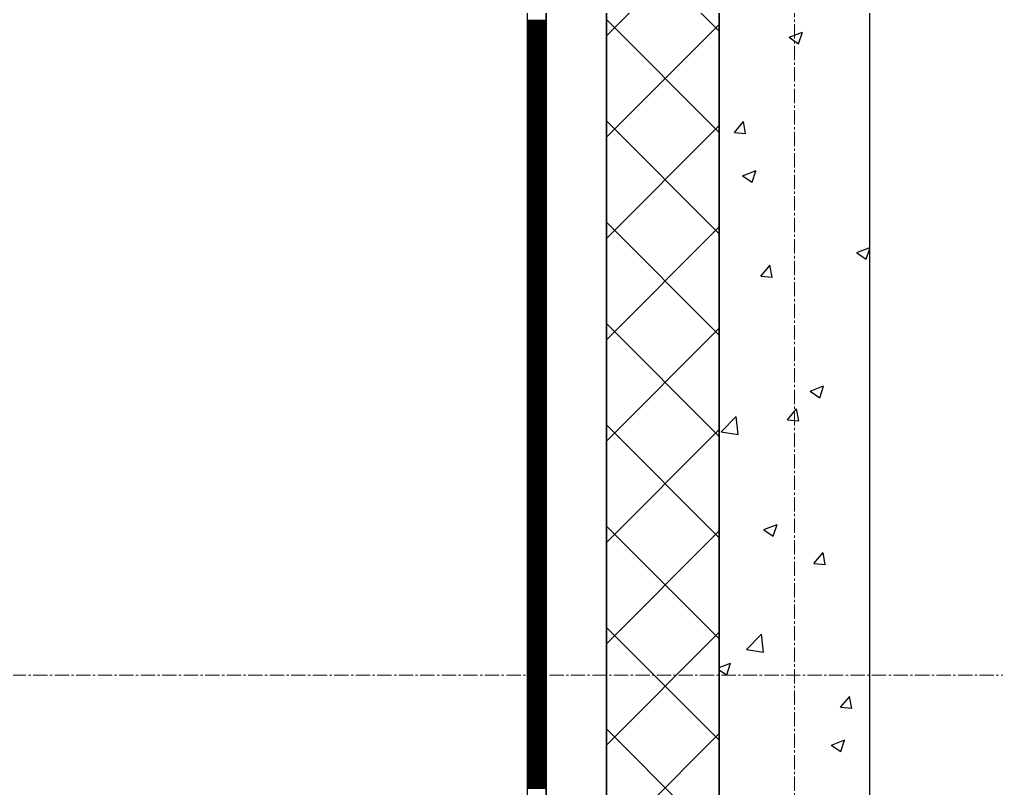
# Model space of a CAD drawing. Header units: millimetres. Extents: x -231292 to 573618, y -153144 to 564035.
# Drawn here: x 7874 to 9172, y 194216 to 195238 of the extents above; entities that cross this region are included whole.
import ezdxf

# ---------------------------------------------------------------- set-up
doc = ezdxf.new("R2010")
doc.units = ezdxf.units.MM
doc.linetypes.add('CENTER2', pattern=[28.575, 19.05, -3.175, 3.175, -3.175])
doc.layers.get('0').update_dxf_attribs({"color": 250})
for name, color, linetype, lineweight in [('АР_Стены ПЕНОблок', 250, 'Continuous', 20), ('АР_Тонкая', 250, 'Continuous', 5), ('АР_Утеплитель', 250, 'Continuous', 0), ('АР_Штриховка', 250, 'Continuous', 0), ('РД_Оси_100', 250, 'Continuous', 0)]:
    doc.layers.add(name, color=color, linetype=linetype, lineweight=lineweight)

# ---------------------------------------------------------------- blocks, each defined once
blk = doc.blocks.new('оси_рен')
at = {"layer": 'РД_Оси_100', "color": 251, "linetype": 'CENTER2', "true_color": 0x636466}
for p, q in [((1195652.916, 135558.25), (1195652.916, 223268.25)), ((1189697.958, 143713.25), (1225207.916, 143713.25))]:
    blk.add_line(p, q, dxfattribs=at)

msp = doc.modelspace()

# ---------------------------------------------------------------- linework, layer by layer
at = {"layer": 'АР_Стены ПЕНОблок', "color": 18, "linetype": 'Continuous', "lineweight": 25, "true_color": 0x000000}
for p, q in [((8803.243, 263866.253), (8803.243, 187666.253)), ((9003.243, 187666.253), (9003.243, 263866.253))]:
    msp.add_line(p, q, dxfattribs=at)
at = {"layer": 'АР_Тонкая', "color": 18, "linetype": 'Continuous', "lineweight": 25, "true_color": 0x000000}
for p, q in [((8548.243, 263866.253), (8548.243, 187666.253)), ((8573.243, 263866.253), (8573.243, 187666.253)), ((8573.243, 187666.253), (8573.243, 263866.253)), ((8653.243, 187666.253), (8653.243, 263866.253))]:
    msp.add_line(p, q, dxfattribs=at)
at = {"layer": 'АР_Утеплитель', "color": 18, "linetype": 'Continuous', "lineweight": 25, "true_color": 0x000000}
for p, q in [((8653.243, 263866.253), (8653.243, 187666.253)), ((8803.243, 187666.253), (8803.243, 263866.253))]:
    msp.add_line(p, q, dxfattribs=at)
at = {"layer": 'АР_Штриховка', "color": 18, "linetype": 'Continuous', "lineweight": 25, "true_color": 0x000000}
for p, q in [((8803.243, 195222.48), (8653.243, 195372.48)), ((8653.243, 195216.193), (8803.243, 195366.193)), ((8548.243, 195237.002), (8573.243, 195237.002)), ((8548.243, 195236.002), (8573.243, 195236.002)), ((8548.243, 195235.002), (8573.243, 195235.002)), ((8548.243, 195234.002), (8573.243, 195234.002)), ((8548.243, 195233.002), (8573.243, 195233.002)), ((8548.243, 195232.002), (8573.243, 195232.002)), ((8803.243, 195087.776), (8653.243, 195237.776)), ((8548.243, 195231.002), (8573.243, 195231.002)), ((8548.243, 195230.002), (8573.243, 195230.002)), ((8548.243, 195229.002), (8573.243, 195229.002)), ((8548.243, 195228.002), (8573.243, 195228.002)), ((8548.243, 195227.002), (8573.243, 195227.002)), ((8548.243, 195226.002), (8573.243, 195226.002)), ((8548.243, 195225.002), (8573.243, 195225.002)), ((8548.243, 195224.002), (8573.243, 195224.002)), ((8548.243, 195223.002), (8573.243, 195223.002)), ((8548.243, 195222.002), (8573.243, 195222.002)), ((8548.243, 195221.002), (8573.243, 195221.002)), ((8548.243, 195220.002), (8573.243, 195220.002)), ((8548.243, 195219.002), (8573.243, 195219.002)), ((8653.243, 195081.489), (8803.243, 195231.489)), ((8896.131, 195214.459), (8913.916, 195221.286)), ((8908.689, 195205.754), (8913.84, 195221.103)), ((8548.243, 195218.002), (8573.243, 195218.002)), ((8548.243, 195217.002), (8573.243, 195217.002)), ((8548.243, 195216.002), (8573.243, 195216.002)), ((8548.243, 195215.002), (8573.243, 195215.002)), ((8548.243, 195214.002), (8573.243, 195214.002)), ((8548.243, 195213.002), (8573.243, 195213.002)), ((8548.243, 195212.002), (8573.243, 195212.002)), ((8548.243, 195211.002), (8573.243, 195211.002)), ((8548.243, 195210.002), (8573.243, 195210.002)), ((8548.243, 195209.002), (8573.243, 195209.002)), ((8548.243, 195208.002), (8573.243, 195208.002)), ((8548.243, 195207.002), (8573.243, 195207.002)), ((8548.243, 195206.002), (8573.243, 195206.002)), ((8896.049, 195214.277), (8908.684, 195205.755)), ((8548.243, 195205.002), (8573.243, 195205.002)), ((8548.243, 195204.002), (8573.243, 195204.002)), ((8548.243, 195203.002), (8573.243, 195203.002)), ((8548.243, 195202.002), (8573.243, 195202.002)), ((8548.243, 195201.002), (8573.243, 195201.002)), ((8548.243, 195200.002), (8573.243, 195200.002)), ((8548.243, 195199.002), (8573.243, 195199.002)), ((8548.243, 195198.002), (8573.243, 195198.002)), ((8548.243, 195197.002), (8573.243, 195197.002)), ((8548.243, 195196.002), (8573.243, 195196.002)), ((8548.243, 195195.002), (8573.243, 195195.002)), ((8548.243, 195194.002), (8573.243, 195194.002)), ((8548.243, 195193.002), (8573.243, 195193.002)), ((8548.243, 195192.002), (8573.243, 195192.002)), ((8548.243, 195191.002), (8573.243, 195191.002)), ((8548.243, 195190.002), (8573.243, 195190.002)), ((8548.243, 195189.002), (8573.243, 195189.002)), ((8548.243, 195188.002), (8573.243, 195188.002)), ((8548.243, 195187.002), (8573.243, 195187.002)), ((8548.243, 195186.002), (8573.243, 195186.002)), ((8548.243, 195185.002), (8573.243, 195185.002)), ((8548.243, 195184.002), (8573.243, 195184.002)), ((8548.243, 195183.002), (8573.243, 195183.002)), ((8548.243, 195182.002), (8573.243, 195182.002)), ((8548.243, 195181.002), (8573.243, 195181.002)), ((8548.243, 195180.002), (8573.243, 195180.002)), ((8548.243, 195179.002), (8573.243, 195179.002)), ((8548.243, 195178.002), (8573.243, 195178.002)), ((8548.243, 195177.002), (8573.243, 195177.002)), ((8548.243, 195176.002), (8573.243, 195176.002)), ((8548.243, 195175.002), (8573.243, 195175.002)), ((8548.243, 195174.002), (8573.243, 195174.002)), ((8548.243, 195173.002), (8573.243, 195173.002)), ((8548.243, 195172.002), (8573.243, 195172.002)), ((8548.243, 195171.002), (8573.243, 195171.002)), ((8548.243, 195170.002), (8573.243, 195170.002)), ((8548.243, 195169.002), (8573.243, 195169.002)), ((8548.243, 195168.002), (8573.243, 195168.002)), ((8548.243, 195167.002), (8573.243, 195167.002)), ((8548.243, 195166.002), (8573.243, 195166.002)), ((8548.243, 195165.002), (8573.243, 195165.002)), ((8548.243, 195164.002), (8573.243, 195164.002)), ((8548.243, 195163.002), (8573.243, 195163.002)), ((8548.243, 195162.002), (8573.243, 195162.002)), ((8548.243, 195161.002), (8573.243, 195161.002)), ((8548.243, 195160.002), (8573.243, 195160.002)), ((8548.243, 195159.002), (8573.243, 195159.002)), ((8548.243, 195158.002), (8573.243, 195158.002)), ((8548.243, 195157.002), (8573.243, 195157.002)), ((8548.243, 195156.002), (8573.243, 195156.002)), ((8548.243, 195155.002), (8573.243, 195155.002)), ((8548.243, 195154.002), (8573.243, 195154.002)), ((8548.243, 195153.002), (8573.243, 195153.002)), ((8548.243, 195152.002), (8573.243, 195152.002)), ((8548.243, 195151.002), (8573.243, 195151.002)), ((8548.243, 195150.002), (8573.243, 195150.002)), ((8548.243, 195149.002), (8573.243, 195149.002)), ((8548.243, 195148.002), (8573.243, 195148.002)), ((8548.243, 195147.002), (8573.243, 195147.002)), ((8548.243, 195146.002), (8573.243, 195146.002)), ((8548.243, 195145.002), (8573.243, 195145.002)), ((8548.243, 195144.002), (8573.243, 195144.002)), ((8548.243, 195143.002), (8573.243, 195143.002)), ((8548.243, 195142.002), (8573.243, 195142.002)), ((8548.243, 195141.002), (8573.243, 195141.002)), ((8548.243, 195140.002), (8573.243, 195140.002)), ((8548.243, 195139.002), (8573.243, 195139.002)), ((8548.243, 195138.002), (8573.243, 195138.002)), ((8548.243, 195137.002), (8573.243, 195137.002)), ((8548.243, 195136.002), (8573.243, 195136.002)), ((8548.243, 195135.002), (8573.243, 195135.002)), ((8548.243, 195134.002), (8573.243, 195134.002)), ((8548.243, 195133.002), (8573.243, 195133.002)), ((8548.243, 195132.002), (8573.243, 195132.002)), ((8548.243, 195131.002), (8573.243, 195131.002)), ((8548.243, 195130.002), (8573.243, 195130.002)), ((8548.243, 195129.002), (8573.243, 195129.002)), ((8548.243, 195128.002), (8573.243, 195128.002)), ((8548.243, 195127.002), (8573.243, 195127.002)), ((8548.243, 195126.002), (8573.243, 195126.002)), ((8548.243, 195125.002), (8573.243, 195125.002)), ((8548.243, 195124.002), (8573.243, 195124.002)), ((8548.243, 195123.002), (8573.243, 195123.002)), ((8548.243, 195122.002), (8573.243, 195122.002)), ((8548.243, 195121.002), (8573.243, 195121.002)), ((8548.243, 195120.002), (8573.243, 195120.002)), ((8548.243, 195119.002), (8573.243, 195119.002)), ((8548.243, 195118.002), (8573.243, 195118.002)), ((8548.243, 195117.002), (8573.243, 195117.002)), ((8548.243, 195116.002), (8573.243, 195116.002)), ((8548.243, 195115.002), (8573.243, 195115.002)), ((8548.243, 195114.002), (8573.243, 195114.002)), ((8548.243, 195113.002), (8573.243, 195113.002)), ((8548.243, 195112.002), (8573.243, 195112.002)), ((8548.243, 195111.002), (8573.243, 195111.002)), ((8548.243, 195110.002), (8573.243, 195110.002)), ((8548.243, 195109.002), (8573.243, 195109.002)), ((8548.243, 195108.002), (8573.243, 195108.002)), ((8548.243, 195107.002), (8573.243, 195107.002)), ((8548.243, 195106.002), (8573.243, 195106.002)), ((8548.243, 195105.002), (8573.243, 195105.002)), ((8548.243, 195104.002), (8573.243, 195104.002)), ((8548.243, 195103.002), (8573.243, 195103.002)), ((8548.243, 195102.002), (8573.243, 195102.002)), ((8803.243, 194953.072), (8653.243, 195103.072)), ((8823.36, 195087.631), (8835.605, 195102.224)), ((8838.306, 195086.25), (8835.37, 195102.171)), ((8548.243, 195101.002), (8573.243, 195101.002)), ((8548.243, 195100.002), (8573.243, 195100.002)), ((8548.243, 195099.002), (8573.243, 195099.002)), ((8548.243, 195098.002), (8573.243, 195098.002)), ((8548.243, 195097.002), (8573.243, 195097.002)), ((8548.243, 195096.002), (8573.243, 195096.002)), ((8548.243, 195095.002), (8573.243, 195095.002)), ((8548.243, 195094.002), (8573.243, 195094.002)), ((8548.243, 195093.002), (8573.243, 195093.002)), ((8548.243, 195092.002), (8573.243, 195092.002)), ((8548.243, 195091.002), (8573.243, 195091.002)), ((8548.243, 195090.002), (8573.243, 195090.002)), ((8548.243, 195089.002), (8573.243, 195089.002)), ((8653.243, 194946.785), (8803.243, 195096.785)), ((8548.243, 195088.002), (8573.243, 195088.002)), ((8548.243, 195087.002), (8573.243, 195087.002)), ((8548.243, 195086.002), (8573.243, 195086.002)), ((8548.243, 195085.002), (8573.243, 195085.002)), ((8548.243, 195084.002), (8573.243, 195084.002)), ((8548.243, 195083.002), (8573.243, 195083.002)), ((8548.243, 195082.002), (8573.243, 195082.002)), ((8548.243, 195081.002), (8573.243, 195081.002)), ((8548.243, 195080.002), (8573.243, 195080.002)), ((8548.243, 195079.002), (8573.243, 195079.002)), ((8548.243, 195078.002), (8573.243, 195078.002)), ((8548.243, 195077.002), (8573.243, 195077.002)), ((8548.243, 195076.002), (8573.243, 195076.002)), ((8823.359, 195087.622), (8838.541, 195086.293)), ((8548.243, 195075.002), (8573.243, 195075.002)), ((8548.243, 195074.002), (8573.243, 195074.002)), ((8548.243, 195073.002), (8573.243, 195073.002)), ((8548.243, 195072.002), (8573.243, 195072.002)), ((8548.243, 195071.002), (8573.243, 195071.002)), ((8548.243, 195070.002), (8573.243, 195070.002)), ((8548.243, 195069.002), (8573.243, 195069.002)), ((8548.243, 195068.002), (8573.243, 195068.002)), ((8548.243, 195067.002), (8573.243, 195067.002)), ((8548.243, 195066.002), (8573.243, 195066.002)), ((8548.243, 195065.002), (8573.243, 195065.002)), ((8548.243, 195064.002), (8573.243, 195064.002)), ((8548.243, 195063.002), (8573.243, 195063.002)), ((8548.243, 195062.002), (8573.243, 195062.002)), ((8548.243, 195061.002), (8573.243, 195061.002)), ((8548.243, 195060.002), (8573.243, 195060.002)), ((8548.243, 195059.002), (8573.243, 195059.002)), ((8548.243, 195058.002), (8573.243, 195058.002)), ((8548.243, 195057.002), (8573.243, 195057.002)), ((8548.243, 195056.002), (8573.243, 195056.002)), ((8548.243, 195055.002), (8573.243, 195055.002)), ((8548.243, 195054.002), (8573.243, 195054.002)), ((8548.243, 195053.002), (8573.243, 195053.002)), ((8548.243, 195052.002), (8573.243, 195052.002)), ((8548.243, 195051.002), (8573.243, 195051.002)), ((8548.243, 195050.002), (8573.243, 195050.002)), ((8548.243, 195049.002), (8573.243, 195049.002)), ((8548.243, 195048.002), (8573.243, 195048.002)), ((8548.243, 195047.002), (8573.243, 195047.002)), ((8548.243, 195046.002), (8573.243, 195046.002)), ((8548.243, 195045.002), (8573.243, 195045.002)), ((8548.243, 195044.002), (8573.243, 195044.002)), ((8548.243, 195043.002), (8573.243, 195043.002)), ((8548.243, 195042.002), (8573.243, 195042.002)), ((8548.243, 195041.002), (8573.243, 195041.002)), ((8548.243, 195040.002), (8573.243, 195040.002)), ((8548.243, 195039.002), (8573.243, 195039.002)), ((8548.243, 195038.002), (8573.243, 195038.002)), ((8548.243, 195037.002), (8573.243, 195037.002)), ((8834.329, 195030.271), (8852.114, 195037.098)), ((8846.887, 195021.566), (8852.037, 195036.915)), ((8548.243, 195036.002), (8573.243, 195036.002)), ((8548.243, 195035.002), (8573.243, 195035.002)), ((8548.243, 195034.002), (8573.243, 195034.002)), ((8548.243, 195033.002), (8573.243, 195033.002)), ((8548.243, 195032.002), (8573.243, 195032.002)), ((8548.243, 195031.002), (8573.243, 195031.002)), ((8548.243, 195030.002), (8573.243, 195030.002)), ((8548.243, 195029.002), (8573.243, 195029.002)), ((8548.243, 195028.002), (8573.243, 195028.002)), ((8548.243, 195027.002), (8573.243, 195027.002)), ((8548.243, 195026.002), (8573.243, 195026.002)), ((8548.243, 195025.002), (8573.243, 195025.002)), ((8548.243, 195024.002), (8573.243, 195024.002)), ((8834.247, 195030.089), (8846.882, 195021.567)), ((8548.243, 195023.002), (8573.243, 195023.002)), ((8548.243, 195022.002), (8573.243, 195022.002)), ((8548.243, 195021.002), (8573.243, 195021.002)), ((8548.243, 195020.002), (8573.243, 195020.002)), ((8548.243, 195019.002), (8573.243, 195019.002)), ((8548.243, 195018.002), (8573.243, 195018.002)), ((8548.243, 195017.002), (8573.243, 195017.002)), ((8548.243, 195016.002), (8573.243, 195016.002)), ((8548.243, 195015.002), (8573.243, 195015.002)), ((8548.243, 195014.002), (8573.243, 195014.002)), ((8548.243, 195013.002), (8573.243, 195013.002)), ((8548.243, 195012.002), (8573.243, 195012.002)), ((8548.243, 195011.002), (8573.243, 195011.002)), ((8548.243, 195010.002), (8573.243, 195010.002)), ((8548.243, 195009.002), (8573.243, 195009.002)), ((8548.243, 195008.002), (8573.243, 195008.002)), ((8548.243, 195007.002), (8573.243, 195007.002)), ((8548.243, 195006.002), (8573.243, 195006.002)), ((8548.243, 195005.002), (8573.243, 195005.002)), ((8548.243, 195004.002), (8573.243, 195004.002)), ((8548.243, 195003.002), (8573.243, 195003.002)), ((8548.243, 195002.002), (8573.243, 195002.002)), ((8548.243, 195001.002), (8573.243, 195001.002)), ((8548.243, 195000.002), (8573.243, 195000.002)), ((8548.243, 194999.002), (8573.243, 194999.002)), ((8548.243, 194998.002), (8573.243, 194998.002)), ((8548.243, 194997.002), (8573.243, 194997.002)), ((8548.243, 194996.002), (8573.243, 194996.002)), ((8548.243, 194995.002), (8573.243, 194995.002)), ((8548.243, 194994.002), (8573.243, 194994.002)), ((8548.243, 194993.002), (8573.243, 194993.002)), ((8548.243, 194992.002), (8573.243, 194992.002)), ((8548.243, 194991.002), (8573.243, 194991.002)), ((8548.243, 194990.002), (8573.243, 194990.002)), ((8548.243, 194989.002), (8573.243, 194989.002)), ((8548.243, 194988.002), (8573.243, 194988.002)), ((8548.243, 194987.002), (8573.243, 194987.002)), ((8548.243, 194986.002), (8573.243, 194986.002)), ((8548.243, 194985.002), (8573.243, 194985.002)), ((8548.243, 194984.002), (8573.243, 194984.002)), ((8548.243, 194983.002), (8573.243, 194983.002)), ((8548.243, 194982.002), (8573.243, 194982.002)), ((8548.243, 194981.002), (8573.243, 194981.002)), ((8548.243, 194980.002), (8573.243, 194980.002)), ((8548.243, 194979.002), (8573.243, 194979.002)), ((8548.243, 194978.002), (8573.243, 194978.002)), ((8548.243, 194977.002), (8573.243, 194977.002)), ((8548.243, 194976.002), (8573.243, 194976.002)), ((8548.243, 194975.002), (8573.243, 194975.002)), ((8548.243, 194974.002), (8573.243, 194974.002)), ((8548.243, 194973.002), (8573.243, 194973.002)), ((8548.243, 194972.002), (8573.243, 194972.002)), ((8548.243, 194971.002), (8573.243, 194971.002)), ((8548.243, 194970.002), (8573.243, 194970.002)), ((8548.243, 194969.002), (8573.243, 194969.002)), ((8548.243, 194968.002), (8573.243, 194968.002)), ((8548.243, 194967.002), (8573.243, 194967.002)), ((8548.243, 194966.002), (8573.243, 194966.002)), ((8548.243, 194965.002), (8573.243, 194965.002)), ((8548.243, 194964.002), (8573.243, 194964.002)), ((8548.243, 194963.002), (8573.243, 194963.002)), ((8548.243, 194962.002), (8573.243, 194962.002)), ((8548.243, 194961.002), (8573.243, 194961.002)), ((8548.243, 194960.002), (8573.243, 194960.002)), ((8803.243, 194818.368), (8653.243, 194968.368)), ((8653.243, 194812.081), (8803.243, 194962.081)), ((8548.243, 194959.002), (8573.243, 194959.002)), ((8548.243, 194958.002), (8573.243, 194958.002)), ((8548.243, 194957.002), (8573.243, 194957.002)), ((8548.243, 194956.002), (8573.243, 194956.002)), ((8548.243, 194955.002), (8573.243, 194955.002)), ((8548.243, 194954.002), (8573.243, 194954.002)), ((8548.243, 194953.002), (8573.243, 194953.002)), ((8548.243, 194952.002), (8573.243, 194952.002)), ((8548.243, 194951.002), (8573.243, 194951.002)), ((8548.243, 194950.002), (8573.243, 194950.002)), ((8548.243, 194949.002), (8573.243, 194949.002)), ((8548.243, 194948.002), (8573.243, 194948.002)), ((8548.243, 194947.002), (8573.243, 194947.002)), ((8548.243, 194946.002), (8573.243, 194946.002)), ((8548.243, 194945.002), (8573.243, 194945.002)), ((8548.243, 194944.002), (8573.243, 194944.002)), ((8548.243, 194943.002), (8573.243, 194943.002)), ((8548.243, 194942.002), (8573.243, 194942.002)), ((8548.243, 194941.002), (8573.243, 194941.002)), ((8548.243, 194940.002), (8573.243, 194940.002)), ((8548.243, 194939.002), (8573.243, 194939.002)), ((8548.243, 194938.002), (8573.243, 194938.002)), ((8548.243, 194937.002), (8573.243, 194937.002)), ((8548.243, 194936.002), (8573.243, 194936.002)), ((8548.243, 194935.002), (8573.243, 194935.002)), ((8548.243, 194934.002), (8573.243, 194934.002)), ((8985.944, 194928.006), (9003.243, 194934.646)), ((8998.502, 194919.301), (9003.243, 194933.431)), ((8548.243, 194933.002), (8573.243, 194933.002)), ((8548.243, 194932.002), (8573.243, 194932.002)), ((8548.243, 194931.002), (8573.243, 194931.002)), ((8548.243, 194930.002), (8573.243, 194930.002)), ((8548.243, 194929.002), (8573.243, 194929.002)), ((8548.243, 194928.002), (8573.243, 194928.002)), ((8548.243, 194927.002), (8573.243, 194927.002)), ((8548.243, 194926.002), (8573.243, 194926.002)), ((8548.243, 194925.002), (8573.243, 194925.002)), ((8548.243, 194924.002), (8573.243, 194924.002)), ((8548.243, 194923.002), (8573.243, 194923.002)), ((8548.243, 194922.002), (8573.243, 194922.002)), ((8548.243, 194921.002), (8573.243, 194921.002)), ((8985.861, 194927.824), (8998.496, 194919.302)), ((8548.243, 194920.002), (8573.243, 194920.002)), ((8548.243, 194919.002), (8573.243, 194919.002)), ((8548.243, 194918.002), (8573.243, 194918.002)), ((8548.243, 194917.002), (8573.243, 194917.002)), ((8548.243, 194916.002), (8573.243, 194916.002)), ((8548.243, 194915.002), (8573.243, 194915.002)), ((8548.243, 194914.002), (8573.243, 194914.002)), ((8548.243, 194913.002), (8573.243, 194913.002)), ((8548.243, 194912.002), (8573.243, 194912.002)), ((8548.243, 194911.002), (8573.243, 194911.002)), ((8548.243, 194910.002), (8573.243, 194910.002)), ((8548.243, 194909.002), (8573.243, 194909.002)), ((8548.243, 194908.002), (8573.243, 194908.002)), ((8858.604, 194896.574), (8870.849, 194911.168)), ((8873.549, 194895.193), (8870.612, 194911.114)), ((8548.243, 194907.002), (8573.243, 194907.002)), ((8548.243, 194906.002), (8573.243, 194906.002)), ((8548.243, 194905.002), (8573.243, 194905.002)), ((8548.243, 194904.002), (8573.243, 194904.002)), ((8548.243, 194903.002), (8573.243, 194903.002)), ((8548.243, 194902.002), (8573.243, 194902.002)), ((8548.243, 194901.002), (8573.243, 194901.002)), ((8548.243, 194900.002), (8573.243, 194900.002)), ((8548.243, 194899.002), (8573.243, 194899.002)), ((8548.243, 194898.002), (8573.243, 194898.002)), ((8548.243, 194897.002), (8573.243, 194897.002)), ((8548.243, 194896.002), (8573.243, 194896.002)), ((8548.243, 194895.002), (8573.243, 194895.002)), ((8858.603, 194896.565), (8873.785, 194895.236)), ((8548.243, 194894.002), (8573.243, 194894.002)), ((8548.243, 194893.002), (8573.243, 194893.002)), ((8548.243, 194892.002), (8573.243, 194892.002)), ((8548.243, 194891.002), (8573.243, 194891.002)), ((8548.243, 194890.002), (8573.243, 194890.002)), ((8548.243, 194889.002), (8573.243, 194889.002)), ((8548.243, 194888.002), (8573.243, 194888.002)), ((8548.243, 194887.002), (8573.243, 194887.002)), ((8548.243, 194886.002), (8573.243, 194886.002)), ((8548.243, 194885.002), (8573.243, 194885.002)), ((8548.243, 194884.002), (8573.243, 194884.002)), ((8548.243, 194883.002), (8573.243, 194883.002)), ((8548.243, 194882.002), (8573.243, 194882.002)), ((8548.243, 194881.002), (8573.243, 194881.002)), ((8548.243, 194880.002), (8573.243, 194880.002)), ((8548.243, 194879.002), (8573.243, 194879.002)), ((8548.243, 194878.002), (8573.243, 194878.002)), ((8548.243, 194877.002), (8573.243, 194877.002)), ((8548.243, 194876.002), (8573.243, 194876.002)), ((8548.243, 194875.002), (8573.243, 194875.002)), ((8548.243, 194874.002), (8573.243, 194874.002)), ((8548.243, 194873.002), (8573.243, 194873.002)), ((8548.243, 194872.002), (8573.243, 194872.002)), ((8548.243, 194871.002), (8573.243, 194871.002)), ((8548.243, 194870.002), (8573.243, 194870.002)), ((8548.243, 194869.002), (8573.243, 194869.002)), ((8548.243, 194868.002), (8573.243, 194868.002)), ((8548.243, 194867.002), (8573.243, 194867.002)), ((8548.243, 194866.002), (8573.243, 194866.002)), ((8548.243, 194865.002), (8573.243, 194865.002)), ((8548.243, 194864.002), (8573.243, 194864.002)), ((8548.243, 194863.002), (8573.243, 194863.002)), ((8548.243, 194862.002), (8573.243, 194862.002)), ((8548.243, 194861.002), (8573.243, 194861.002)), ((8548.243, 194860.002), (8573.243, 194860.002)), ((8548.243, 194859.002), (8573.243, 194859.002)), ((8548.243, 194858.002), (8573.243, 194858.002)), ((8548.243, 194857.002), (8573.243, 194857.002)), ((8548.243, 194856.002), (8573.243, 194856.002)), ((8548.243, 194855.002), (8573.243, 194855.002)), ((8548.243, 194854.002), (8573.243, 194854.002)), ((8548.243, 194853.002), (8573.243, 194853.002)), ((8548.243, 194852.002), (8573.243, 194852.002)), ((8548.243, 194851.002), (8573.243, 194851.002)), ((8548.243, 194850.002), (8573.243, 194850.002)), ((8548.243, 194849.002), (8573.243, 194849.002)), ((8548.243, 194848.002), (8573.243, 194848.002)), ((8548.243, 194847.002), (8573.243, 194847.002)), ((8548.243, 194846.002), (8573.243, 194846.002)), ((8548.243, 194845.002), (8573.243, 194845.002)), ((8548.243, 194844.002), (8573.243, 194844.002)), ((8548.243, 194843.002), (8573.243, 194843.002)), ((8548.243, 194842.002), (8573.243, 194842.002)), ((8548.243, 194841.002), (8573.243, 194841.002)), ((8548.243, 194840.002), (8573.243, 194840.002)), ((8548.243, 194839.002), (8573.243, 194839.002)), ((8548.243, 194838.002), (8573.243, 194838.002)), ((8548.243, 194837.002), (8573.243, 194837.002)), ((8548.243, 194836.002), (8573.243, 194836.002)), ((8548.243, 194835.002), (8573.243, 194835.002)), ((8548.243, 194834.002), (8573.243, 194834.002)), ((8548.243, 194833.002), (8573.243, 194833.002)), ((8548.243, 194832.002), (8573.243, 194832.002)), ((8548.243, 194831.002), (8573.243, 194831.002)), ((8548.243, 194830.002), (8573.243, 194830.002)), ((8803.243, 194683.664), (8653.243, 194833.664)), ((8548.243, 194829.002), (8573.243, 194829.002)), ((8548.243, 194828.002), (8573.243, 194828.002)), ((8548.243, 194827.002), (8573.243, 194827.002)), ((8548.243, 194826.002), (8573.243, 194826.002)), ((8548.243, 194825.002), (8573.243, 194825.002)), ((8548.243, 194824.002), (8573.243, 194824.002)), ((8548.243, 194823.002), (8573.243, 194823.002)), ((8548.243, 194822.002), (8573.243, 194822.002)), ((8548.243, 194821.002), (8573.243, 194821.002)), ((8548.243, 194820.002), (8573.243, 194820.002)), ((8548.243, 194819.002), (8573.243, 194819.002)), ((8548.243, 194818.002), (8573.243, 194818.002)), ((8548.243, 194817.002), (8573.243, 194817.002)), ((8653.243, 194677.377), (8803.243, 194827.377)), ((8548.243, 194816.002), (8573.243, 194816.002)), ((8548.243, 194815.002), (8573.243, 194815.002)), ((8548.243, 194814.002), (8573.243, 194814.002)), ((8548.243, 194813.002), (8573.243, 194813.002)), ((8548.243, 194812.002), (8573.243, 194812.002)), ((8548.243, 194811.002), (8573.243, 194811.002)), ((8548.243, 194810.002), (8573.243, 194810.002)), ((8548.243, 194809.002), (8573.243, 194809.002)), ((8548.243, 194808.002), (8573.243, 194808.002)), ((8548.243, 194807.002), (8573.243, 194807.002)), ((8548.243, 194806.002), (8573.243, 194806.002)), ((8548.243, 194805.002), (8573.243, 194805.002)), ((8548.243, 194804.002), (8573.243, 194804.002)), ((8548.243, 194803.002), (8573.243, 194803.002)), ((8548.243, 194802.002), (8573.243, 194802.002)), ((8548.243, 194801.002), (8573.243, 194801.002)), ((8548.243, 194800.002), (8573.243, 194800.002)), ((8548.243, 194799.002), (8573.243, 194799.002)), ((8548.243, 194798.002), (8573.243, 194798.002)), ((8548.243, 194797.002), (8573.243, 194797.002)), ((8548.243, 194796.002), (8573.243, 194796.002)), ((8548.243, 194795.002), (8573.243, 194795.002)), ((8548.243, 194794.002), (8573.243, 194794.002)), ((8548.243, 194793.002), (8573.243, 194793.002)), ((8548.243, 194792.002), (8573.243, 194792.002)), ((8548.243, 194791.002), (8573.243, 194791.002)), ((8548.243, 194790.002), (8573.243, 194790.002)), ((8548.243, 194789.002), (8573.243, 194789.002)), ((8548.243, 194788.002), (8573.243, 194788.002)), ((8548.243, 194787.002), (8573.243, 194787.002)), ((8548.243, 194786.002), (8573.243, 194786.002)), ((8548.243, 194785.002), (8573.243, 194785.002)), ((8548.243, 194784.002), (8573.243, 194784.002)), ((8548.243, 194783.002), (8573.243, 194783.002)), ((8548.243, 194782.002), (8573.243, 194782.002)), ((8548.243, 194781.002), (8573.243, 194781.002)), ((8548.243, 194780.002), (8573.243, 194780.002)), ((8548.243, 194779.002), (8573.243, 194779.002)), ((8548.243, 194778.002), (8573.243, 194778.002)), ((8548.243, 194777.002), (8573.243, 194777.002)), ((8548.243, 194776.002), (8573.243, 194776.002)), ((8548.243, 194775.002), (8573.243, 194775.002)), ((8548.243, 194774.002), (8573.243, 194774.002)), ((8548.243, 194773.002), (8573.243, 194773.002)), ((8548.243, 194772.002), (8573.243, 194772.002)), ((8548.243, 194771.002), (8573.243, 194771.002)), ((8548.243, 194770.002), (8573.243, 194770.002)), ((8548.243, 194769.002), (8573.243, 194769.002)), ((8548.243, 194768.002), (8573.243, 194768.002)), ((8548.243, 194767.002), (8573.243, 194767.002)), ((8548.243, 194766.002), (8573.243, 194766.002)), ((8548.243, 194765.002), (8573.243, 194765.002)), ((8548.243, 194764.002), (8573.243, 194764.002)), ((8548.243, 194763.002), (8573.243, 194763.002)), ((8548.243, 194762.002), (8573.243, 194762.002)), ((8548.243, 194761.002), (8573.243, 194761.002)), ((8548.243, 194760.002), (8573.243, 194760.002)), ((8548.243, 194759.002), (8573.243, 194759.002)), ((8548.243, 194758.002), (8573.243, 194758.002)), ((8548.243, 194757.002), (8573.243, 194757.002)), ((8548.243, 194756.002), (8573.243, 194756.002)), ((8548.243, 194755.002), (8573.243, 194755.002)), ((8548.243, 194754.002), (8573.243, 194754.002)), ((8548.243, 194753.002), (8573.243, 194753.002)), ((8548.243, 194752.002), (8573.243, 194752.002)), ((8548.243, 194751.002), (8573.243, 194751.002)), ((8548.243, 194750.002), (8573.243, 194750.002)), ((8548.243, 194749.002), (8573.243, 194749.002)), ((8548.243, 194748.002), (8573.243, 194748.002)), ((8548.243, 194747.002), (8573.243, 194747.002)), ((8548.243, 194746.002), (8573.243, 194746.002)), ((8548.243, 194745.002), (8573.243, 194745.002)), ((8548.243, 194744.002), (8573.243, 194744.002)), ((8548.243, 194743.002), (8573.243, 194743.002)), ((8548.243, 194742.002), (8573.243, 194742.002)), ((8548.243, 194741.002), (8573.243, 194741.002)), ((8548.243, 194740.002), (8573.243, 194740.002)), ((8548.243, 194739.002), (8573.243, 194739.002)), ((8924.059, 194743.636), (8936.694, 194735.114)), ((8924.142, 194743.818), (8941.926, 194750.644)), ((8936.7, 194735.113), (8941.85, 194750.462)), ((8548.243, 194738.002), (8573.243, 194738.002)), ((8548.243, 194737.002), (8573.243, 194737.002)), ((8548.243, 194736.002), (8573.243, 194736.002)), ((8548.243, 194735.002), (8573.243, 194735.002)), ((8548.243, 194734.002), (8573.243, 194734.002)), ((8548.243, 194733.002), (8573.243, 194733.002)), ((8548.243, 194732.002), (8573.243, 194732.002)), ((8548.243, 194731.002), (8573.243, 194731.002)), ((8548.243, 194730.002), (8573.243, 194730.002)), ((8548.243, 194729.002), (8573.243, 194729.002)), ((8548.243, 194728.002), (8573.243, 194728.002)), ((8548.243, 194727.002), (8573.243, 194727.002)), ((8548.243, 194726.002), (8573.243, 194726.002)), ((8548.243, 194725.002), (8573.243, 194725.002)), ((8548.243, 194724.002), (8573.243, 194724.002)), ((8548.243, 194723.002), (8573.243, 194723.002)), ((8548.243, 194722.002), (8573.243, 194722.002)), ((8548.243, 194721.002), (8573.243, 194721.002)), ((8548.243, 194720.002), (8573.243, 194720.002)), ((8548.243, 194719.002), (8573.243, 194719.002)), ((8548.243, 194718.002), (8573.243, 194718.002)), ((8548.243, 194717.002), (8573.243, 194717.002)), ((8548.243, 194716.002), (8573.243, 194716.002)), ((8548.243, 194715.002), (8573.243, 194715.002)), ((8548.243, 194714.002), (8573.243, 194714.002)), ((8548.243, 194713.002), (8573.243, 194713.002)), ((8893.847, 194705.518), (8906.092, 194720.111)), ((8908.792, 194704.136), (8905.855, 194720.057)), ((8548.243, 194712.002), (8573.243, 194712.002)), ((8548.243, 194711.002), (8573.243, 194711.002)), ((8548.243, 194710.002), (8573.243, 194710.002)), ((8548.243, 194709.002), (8573.243, 194709.002)), ((8548.243, 194708.002), (8573.243, 194708.002)), ((8548.243, 194707.002), (8573.243, 194707.002)), ((8548.243, 194706.002), (8573.243, 194706.002)), ((8548.243, 194705.002), (8573.243, 194705.002)), ((8548.243, 194704.002), (8573.243, 194704.002)), ((8548.243, 194703.002), (8573.243, 194703.002)), ((8548.243, 194702.002), (8573.243, 194702.002)), ((8548.243, 194701.002), (8573.243, 194701.002)), ((8548.243, 194700.002), (8573.243, 194700.002)), ((8805.903, 194689.642), (8825.686, 194710.261)), ((8828.45, 194686.134), (8825.644, 194710.256)), ((8893.846, 194705.508), (8909.028, 194704.18)), ((8548.243, 194699.002), (8573.243, 194699.002)), ((8548.243, 194698.002), (8573.243, 194698.002)), ((8548.243, 194697.002), (8573.243, 194697.002)), ((8548.243, 194696.002), (8573.243, 194696.002)), ((8548.243, 194695.002), (8573.243, 194695.002)), ((8548.243, 194694.002), (8573.243, 194694.002)), ((8548.243, 194693.002), (8573.243, 194693.002)), ((8548.243, 194692.002), (8573.243, 194692.002)), ((8548.243, 194691.002), (8573.243, 194691.002)), ((8548.243, 194690.002), (8573.243, 194690.002)), ((8548.243, 194689.002), (8573.243, 194689.002)), ((8548.243, 194688.002), (8573.243, 194688.002)), ((8548.243, 194687.002), (8573.243, 194687.002)), ((8803.243, 194548.96), (8653.243, 194698.96)), ((8653.243, 194542.673), (8803.243, 194692.673)), ((8805.872, 194689.708), (8828.461, 194686.205)), ((8548.243, 194686.002), (8573.243, 194686.002)), ((8548.243, 194685.002), (8573.243, 194685.002)), ((8548.243, 194684.002), (8573.243, 194684.002)), ((8548.243, 194683.002), (8573.243, 194683.002)), ((8548.243, 194682.002), (8573.243, 194682.002)), ((8548.243, 194681.002), (8573.243, 194681.002)), ((8548.243, 194680.002), (8573.243, 194680.002)), ((8548.243, 194679.002), (8573.243, 194679.002)), ((8548.243, 194678.002), (8573.243, 194678.002)), ((8548.243, 194677.002), (8573.243, 194677.002)), ((8548.243, 194676.002), (8573.243, 194676.002)), ((8548.243, 194675.002), (8573.243, 194675.002)), ((8548.243, 194674.002), (8573.243, 194674.002)), ((8548.243, 194673.002), (8573.243, 194673.002)), ((8548.243, 194672.002), (8573.243, 194672.002)), ((8548.243, 194671.002), (8573.243, 194671.002)), ((8548.243, 194670.002), (8573.243, 194670.002)), ((8548.243, 194669.002), (8573.243, 194669.002)), ((8548.243, 194668.002), (8573.243, 194668.002)), ((8548.243, 194667.002), (8573.243, 194667.002)), ((8548.243, 194666.002), (8573.243, 194666.002)), ((8548.243, 194665.002), (8573.243, 194665.002)), ((8548.243, 194664.002), (8573.243, 194664.002)), ((8548.243, 194663.002), (8573.243, 194663.002)), ((8548.243, 194662.002), (8573.243, 194662.002)), ((8548.243, 194661.002), (8573.243, 194661.002)), ((8548.243, 194660.002), (8573.243, 194660.002)), ((8548.243, 194659.002), (8573.243, 194659.002)), ((8548.243, 194658.002), (8573.243, 194658.002)), ((8548.243, 194657.002), (8573.243, 194657.002)), ((8548.243, 194656.002), (8573.243, 194656.002)), ((8548.243, 194655.002), (8573.243, 194655.002)), ((8548.243, 194654.002), (8573.243, 194654.002)), ((8548.243, 194653.002), (8573.243, 194653.002)), ((8548.243, 194652.002), (8573.243, 194652.002)), ((8548.243, 194651.002), (8573.243, 194651.002)), ((8548.243, 194650.002), (8573.243, 194650.002)), ((8548.243, 194649.002), (8573.243, 194649.002)), ((8548.243, 194648.002), (8573.243, 194648.002)), ((8548.243, 194647.002), (8573.243, 194647.002)), ((8548.243, 194646.002), (8573.243, 194646.002)), ((8548.243, 194645.002), (8573.243, 194645.002)), ((8548.243, 194644.002), (8573.243, 194644.002)), ((8548.243, 194643.002), (8573.243, 194643.002)), ((8548.243, 194642.002), (8573.243, 194642.002)), ((8548.243, 194641.002), (8573.243, 194641.002)), ((8548.243, 194640.002), (8573.243, 194640.002)), ((8548.243, 194639.002), (8573.243, 194639.002)), ((8548.243, 194638.002), (8573.243, 194638.002)), ((8548.243, 194637.002), (8573.243, 194637.002)), ((8548.243, 194636.002), (8573.243, 194636.002)), ((8548.243, 194635.002), (8573.243, 194635.002)), ((8548.243, 194634.002), (8573.243, 194634.002)), ((8548.243, 194633.002), (8573.243, 194633.002)), ((8548.243, 194632.002), (8573.243, 194632.002)), ((8548.243, 194631.002), (8573.243, 194631.002)), ((8548.243, 194630.002), (8573.243, 194630.002)), ((8548.243, 194629.002), (8573.243, 194629.002)), ((8548.243, 194628.002), (8573.243, 194628.002)), ((8548.243, 194627.002), (8573.243, 194627.002)), ((8548.243, 194626.002), (8573.243, 194626.002)), ((8548.243, 194625.002), (8573.243, 194625.002)), ((8548.243, 194624.002), (8573.243, 194624.002)), ((8548.243, 194623.002), (8573.243, 194623.002)), ((8548.243, 194622.002), (8573.243, 194622.002)), ((8548.243, 194621.002), (8573.243, 194621.002)), ((8548.243, 194620.002), (8573.243, 194620.002)), ((8548.243, 194619.002), (8573.243, 194619.002)), ((8548.243, 194618.002), (8573.243, 194618.002)), ((8548.243, 194617.002), (8573.243, 194617.002)), ((8548.243, 194616.002), (8573.243, 194616.002)), ((8548.243, 194615.002), (8573.243, 194615.002)), ((8548.243, 194614.002), (8573.243, 194614.002)), ((8548.243, 194613.002), (8573.243, 194613.002)), ((8548.243, 194612.002), (8573.243, 194612.002)), ((8548.243, 194611.002), (8573.243, 194611.002)), ((8548.243, 194610.002), (8573.243, 194610.002)), ((8548.243, 194609.002), (8573.243, 194609.002)), ((8548.243, 194608.002), (8573.243, 194608.002)), ((8548.243, 194607.002), (8573.243, 194607.002)), ((8548.243, 194606.002), (8573.243, 194606.002)), ((8548.243, 194605.002), (8573.243, 194605.002)), ((8548.243, 194604.002), (8573.243, 194604.002)), ((8548.243, 194603.002), (8573.243, 194603.002)), ((8548.243, 194602.002), (8573.243, 194602.002)), ((8548.243, 194601.002), (8573.243, 194601.002)), ((8548.243, 194600.002), (8573.243, 194600.002)), ((8548.243, 194599.002), (8573.243, 194599.002)), ((8548.243, 194598.002), (8573.243, 194598.002)), ((8548.243, 194597.002), (8573.243, 194597.002)), ((8548.243, 194596.002), (8573.243, 194596.002)), ((8548.243, 194595.002), (8573.243, 194595.002)), ((8548.243, 194594.002), (8573.243, 194594.002)), ((8548.243, 194593.002), (8573.243, 194593.002)), ((8548.243, 194592.002), (8573.243, 194592.002)), ((8548.243, 194591.002), (8573.243, 194591.002)), ((8548.243, 194590.002), (8573.243, 194590.002)), ((8548.243, 194589.002), (8573.243, 194589.002)), ((8548.243, 194588.002), (8573.243, 194588.002)), ((8548.243, 194587.002), (8573.243, 194587.002)), ((8548.243, 194586.002), (8573.243, 194586.002)), ((8548.243, 194585.002), (8573.243, 194585.002)), ((8548.243, 194584.002), (8573.243, 194584.002)), ((8548.243, 194583.002), (8573.243, 194583.002)), ((8548.243, 194582.002), (8573.243, 194582.002)), ((8548.243, 194581.002), (8573.243, 194581.002)), ((8548.243, 194580.002), (8573.243, 194580.002)), ((8548.243, 194579.002), (8573.243, 194579.002)), ((8548.243, 194578.002), (8573.243, 194578.002)), ((8548.243, 194577.002), (8573.243, 194577.002)), ((8548.243, 194576.002), (8573.243, 194576.002)), ((8548.243, 194575.002), (8573.243, 194575.002)), ((8548.243, 194574.002), (8573.243, 194574.002)), ((8548.243, 194573.002), (8573.243, 194573.002)), ((8548.243, 194572.002), (8573.243, 194572.002)), ((8548.243, 194571.002), (8573.243, 194571.002)), ((8548.243, 194570.002), (8573.243, 194570.002)), ((8548.243, 194569.002), (8573.243, 194569.002)), ((8548.243, 194568.002), (8573.243, 194568.002)), ((8548.243, 194567.002), (8573.243, 194567.002)), ((8548.243, 194566.002), (8573.243, 194566.002)), ((8548.243, 194565.002), (8573.243, 194565.002)), ((8548.243, 194564.002), (8573.243, 194564.002)), ((8548.243, 194563.002), (8573.243, 194563.002)), ((8548.243, 194562.002), (8573.243, 194562.002)), ((8548.243, 194561.002), (8573.243, 194561.002)), ((8548.243, 194560.002), (8573.243, 194560.002)), ((8548.243, 194559.002), (8573.243, 194559.002)), ((8548.243, 194558.002), (8573.243, 194558.002)), ((8548.243, 194557.002), (8573.243, 194557.002)), ((8803.243, 194414.257), (8653.243, 194564.257)), ((8653.243, 194407.97), (8803.243, 194557.97)), ((8862.257, 194559.448), (8874.892, 194550.926)), ((8862.34, 194559.629), (8880.124, 194566.456)), ((8874.898, 194550.925), (8880.048, 194566.274)), ((8548.243, 194556.002), (8573.243, 194556.002)), ((8548.243, 194555.002), (8573.243, 194555.002)), ((8548.243, 194554.002), (8573.243, 194554.002)), ((8548.243, 194553.002), (8573.243, 194553.002)), ((8548.243, 194552.002), (8573.243, 194552.002)), ((8548.243, 194551.002), (8573.243, 194551.002)), ((8548.243, 194550.002), (8573.243, 194550.002)), ((8548.243, 194549.002), (8573.243, 194549.002)), ((8548.243, 194548.002), (8573.243, 194548.002)), ((8548.243, 194547.002), (8573.243, 194547.002)), ((8548.243, 194546.002), (8573.243, 194546.002)), ((8548.243, 194545.002), (8573.243, 194545.002)), ((8548.243, 194544.002), (8573.243, 194544.002)), ((8548.243, 194543.002), (8573.243, 194543.002)), ((8548.243, 194542.002), (8573.243, 194542.002)), ((8548.243, 194541.002), (8573.243, 194541.002)), ((8548.243, 194540.002), (8573.243, 194540.002)), ((8548.243, 194539.002), (8573.243, 194539.002)), ((8548.243, 194538.002), (8573.243, 194538.002)), ((8548.243, 194537.002), (8573.243, 194537.002)), ((8548.243, 194536.002), (8573.243, 194536.002)), ((8548.243, 194535.002), (8573.243, 194535.002)), ((8548.243, 194534.002), (8573.243, 194534.002)), ((8548.243, 194533.002), (8573.243, 194533.002)), ((8548.243, 194532.002), (8573.243, 194532.002)), ((8548.243, 194531.002), (8573.243, 194531.002)), ((8548.243, 194530.002), (8573.243, 194530.002)), ((8548.243, 194529.002), (8573.243, 194529.002)), ((8548.243, 194528.002), (8573.243, 194528.002)), ((8548.243, 194527.002), (8573.243, 194527.002)), ((8548.243, 194526.002), (8573.243, 194526.002)), ((8548.243, 194525.002), (8573.243, 194525.002)), ((8548.243, 194524.002), (8573.243, 194524.002)), ((8548.243, 194523.002), (8573.243, 194523.002)), ((8548.243, 194522.002), (8573.243, 194522.002)), ((8548.243, 194521.002), (8573.243, 194521.002)), ((8548.243, 194520.002), (8573.243, 194520.002)), ((8548.243, 194519.002), (8573.243, 194519.002)), ((8548.243, 194518.002), (8573.243, 194518.002)), ((8929.091, 194514.461), (8941.336, 194529.054)), ((8944.035, 194513.079), (8941.098, 194529)), ((8548.243, 194517.002), (8573.243, 194517.002)), ((8548.243, 194516.002), (8573.243, 194516.002)), ((8548.243, 194515.002), (8573.243, 194515.002)), ((8548.243, 194514.002), (8573.243, 194514.002)), ((8548.243, 194513.002), (8573.243, 194513.002)), ((8548.243, 194512.002), (8573.243, 194512.002)), ((8548.243, 194511.002), (8573.243, 194511.002)), ((8548.243, 194510.002), (8573.243, 194510.002)), ((8548.243, 194509.002), (8573.243, 194509.002)), ((8548.243, 194508.002), (8573.243, 194508.002)), ((8548.243, 194507.002), (8573.243, 194507.002)), ((8548.243, 194506.002), (8573.243, 194506.002)), ((8548.243, 194505.002), (8573.243, 194505.002)), ((8929.09, 194514.451), (8944.272, 194513.123)), ((8548.243, 194504.002), (8573.243, 194504.002)), ((8548.243, 194503.002), (8573.243, 194503.002)), ((8548.243, 194502.002), (8573.243, 194502.002)), ((8548.243, 194501.002), (8573.243, 194501.002)), ((8548.243, 194500.002), (8573.243, 194500.002)), ((8548.243, 194499.002), (8573.243, 194499.002)), ((8548.243, 194498.002), (8573.243, 194498.002)), ((8548.243, 194497.002), (8573.243, 194497.002)), ((8548.243, 194496.002), (8573.243, 194496.002)), ((8548.243, 194495.002), (8573.243, 194495.002)), ((8548.243, 194494.002), (8573.243, 194494.002)), ((8548.243, 194493.002), (8573.243, 194493.002)), ((8548.243, 194492.002), (8573.243, 194492.002)), ((8548.243, 194491.002), (8573.243, 194491.002)), ((8548.243, 194490.002), (8573.243, 194490.002)), ((8548.243, 194489.002), (8573.243, 194489.002)), ((8548.243, 194488.002), (8573.243, 194488.002)), ((8548.243, 194487.002), (8573.243, 194487.002)), ((8548.243, 194486.002), (8573.243, 194486.002)), ((8548.243, 194485.002), (8573.243, 194485.002)), ((8548.243, 194484.002), (8573.243, 194484.002)), ((8548.243, 194483.002), (8573.243, 194483.002)), ((8548.243, 194482.002), (8573.243, 194482.002)), ((8548.243, 194481.002), (8573.243, 194481.002)), ((8548.243, 194480.002), (8573.243, 194480.002)), ((8548.243, 194479.002), (8573.243, 194479.002)), ((8548.243, 194478.002), (8573.243, 194478.002)), ((8548.243, 194477.002), (8573.243, 194477.002)), ((8548.243, 194476.002), (8573.243, 194476.002)), ((8548.243, 194475.002), (8573.243, 194475.002)), ((8548.243, 194474.002), (8573.243, 194474.002)), ((8548.243, 194473.002), (8573.243, 194473.002)), ((8548.243, 194472.002), (8573.243, 194472.002)), ((8548.243, 194471.002), (8573.243, 194471.002)), ((8548.243, 194470.002), (8573.243, 194470.002)), ((8548.243, 194469.002), (8573.243, 194469.002)), ((8548.243, 194468.002), (8573.243, 194468.002)), ((8548.243, 194467.002), (8573.243, 194467.002)), ((8548.243, 194466.002), (8573.243, 194466.002)), ((8548.243, 194465.002), (8573.243, 194465.002)), ((8548.243, 194464.002), (8573.243, 194464.002)), ((8548.243, 194463.002), (8573.243, 194463.002)), ((8548.243, 194462.002), (8573.243, 194462.002)), ((8548.243, 194461.002), (8573.243, 194461.002)), ((8548.243, 194460.002), (8573.243, 194460.002)), ((8548.243, 194459.002), (8573.243, 194459.002)), ((8548.243, 194458.002), (8573.243, 194458.002)), ((8548.243, 194457.002), (8573.243, 194457.002)), ((8548.243, 194456.002), (8573.243, 194456.002)), ((8548.243, 194455.002), (8573.243, 194455.002)), ((8548.243, 194454.002), (8573.243, 194454.002)), ((8548.243, 194453.002), (8573.243, 194453.002)), ((8548.243, 194452.002), (8573.243, 194452.002)), ((8548.243, 194451.002), (8573.243, 194451.002)), ((8548.243, 194450.002), (8573.243, 194450.002)), ((8548.243, 194449.002), (8573.243, 194449.002)), ((8548.243, 194448.002), (8573.243, 194448.002)), ((8548.243, 194447.002), (8573.243, 194447.002)), ((8548.243, 194446.002), (8573.243, 194446.002)), ((8548.243, 194445.002), (8573.243, 194445.002)), ((8548.243, 194444.002), (8573.243, 194444.002)), ((8548.243, 194443.002), (8573.243, 194443.002)), ((8548.243, 194442.002), (8573.243, 194442.002)), ((8548.243, 194441.002), (8573.243, 194441.002)), ((8548.243, 194440.002), (8573.243, 194440.002)), ((8548.243, 194439.002), (8573.243, 194439.002)), ((8548.243, 194438.002), (8573.243, 194438.002)), ((8548.243, 194437.002), (8573.243, 194437.002)), ((8548.243, 194436.002), (8573.243, 194436.002)), ((8548.243, 194435.002), (8573.243, 194435.002)), ((8548.243, 194434.002), (8573.243, 194434.002)), ((8548.243, 194433.002), (8573.243, 194433.002)), ((8548.243, 194432.002), (8573.243, 194432.002)), ((8548.243, 194431.002), (8573.243, 194431.002)), ((8548.243, 194430.002), (8573.243, 194430.002)), ((8548.243, 194429.002), (8573.243, 194429.002)), ((8548.243, 194428.002), (8573.243, 194428.002)), ((8548.243, 194427.002), (8573.243, 194427.002)), ((8803.243, 194279.553), (8653.243, 194429.553)), ((8548.243, 194426.002), (8573.243, 194426.002)), ((8548.243, 194425.002), (8573.243, 194425.002)), ((8548.243, 194424.002), (8573.243, 194424.002)), ((8548.243, 194423.002), (8573.243, 194423.002)), ((8548.243, 194422.002), (8573.243, 194422.002)), ((8548.243, 194421.002), (8573.243, 194421.002)), ((8548.243, 194420.002), (8573.243, 194420.002)), ((8548.243, 194419.002), (8573.243, 194419.002)), ((8548.243, 194418.002), (8573.243, 194418.002)), ((8548.243, 194417.002), (8573.243, 194417.002)), ((8548.243, 194416.002), (8573.243, 194416.002)), ((8548.243, 194415.002), (8573.243, 194415.002)), ((8548.243, 194414.002), (8573.243, 194414.002)), ((8653.243, 194273.266), (8803.243, 194423.266)), ((8839.578, 194400.174), (8859.361, 194420.793)), ((8862.125, 194396.665), (8859.319, 194420.788)), ((8548.243, 194413.002), (8573.243, 194413.002)), ((8548.243, 194412.002), (8573.243, 194412.002)), ((8548.243, 194411.002), (8573.243, 194411.002)), ((8548.243, 194410.002), (8573.243, 194410.002)), ((8548.243, 194409.002), (8573.243, 194409.002)), ((8548.243, 194408.002), (8573.243, 194408.002)), ((8548.243, 194407.002), (8573.243, 194407.002)), ((8548.243, 194406.002), (8573.243, 194406.002)), ((8548.243, 194405.002), (8573.243, 194405.002)), ((8548.243, 194404.002), (8573.243, 194404.002)), ((8548.243, 194403.002), (8573.243, 194403.002)), ((8548.243, 194402.002), (8573.243, 194402.002)), ((8548.243, 194401.002), (8573.243, 194401.002)), ((8548.243, 194400.002), (8573.243, 194400.002)), ((8548.243, 194399.002), (8573.243, 194399.002)), ((8548.243, 194398.002), (8573.243, 194398.002)), ((8548.243, 194397.002), (8573.243, 194397.002)), ((8548.243, 194396.002), (8573.243, 194396.002)), ((8548.243, 194395.002), (8573.243, 194395.002)), ((8548.243, 194394.002), (8573.243, 194394.002)), ((8548.243, 194393.002), (8573.243, 194393.002)), ((8548.243, 194392.002), (8573.243, 194392.002)), ((8548.243, 194391.002), (8573.243, 194391.002)), ((8548.243, 194390.002), (8573.243, 194390.002)), ((8548.243, 194389.002), (8573.243, 194389.002)), ((8548.243, 194388.002), (8573.243, 194388.002)), ((8839.546, 194400.24), (8862.136, 194396.737)), ((8548.243, 194387.002), (8573.243, 194387.002)), ((8548.243, 194386.002), (8573.243, 194386.002)), ((8548.243, 194385.002), (8573.243, 194385.002)), ((8548.243, 194384.002), (8573.243, 194384.002)), ((8548.243, 194383.002), (8573.243, 194383.002)), ((8548.243, 194382.002), (8573.243, 194382.002)), ((8548.243, 194381.002), (8573.243, 194381.002)), ((8548.243, 194380.002), (8573.243, 194380.002)), ((8548.243, 194379.002), (8573.243, 194379.002)), ((8548.243, 194378.002), (8573.243, 194378.002)), ((8548.243, 194377.002), (8573.243, 194377.002)), ((8548.243, 194376.002), (8573.243, 194376.002)), ((8548.243, 194375.002), (8573.243, 194375.002)), ((8803.243, 194376.48), (8818.322, 194382.268)), ((8813.096, 194366.737), (8818.246, 194382.086)), ((8548.243, 194374.002), (8573.243, 194374.002)), ((8548.243, 194373.002), (8573.243, 194373.002)), ((8548.243, 194372.002), (8573.243, 194372.002)), ((8548.243, 194371.002), (8573.243, 194371.002)), ((8548.243, 194370.002), (8573.243, 194370.002)), ((8548.243, 194369.002), (8573.243, 194369.002)), ((8548.243, 194368.002), (8573.243, 194368.002)), ((8548.243, 194367.002), (8573.243, 194367.002)), ((8548.243, 194366.002), (8573.243, 194366.002)), ((8548.243, 194365.002), (8573.243, 194365.002)), ((8548.243, 194364.002), (8573.243, 194364.002)), ((8548.243, 194363.002), (8573.243, 194363.002)), ((8548.243, 194362.002), (8573.243, 194362.002)), ((8803.243, 194373.38), (8813.09, 194366.738)), ((8548.243, 194361.002), (8573.243, 194361.002)), ((8548.243, 194360.002), (8573.243, 194360.002)), ((8548.243, 194359.002), (8573.243, 194359.002)), ((8548.243, 194358.002), (8573.243, 194358.002)), ((8548.243, 194357.002), (8573.243, 194357.002)), ((8548.243, 194356.002), (8573.243, 194356.002)), ((8548.243, 194355.002), (8573.243, 194355.002)), ((8548.243, 194354.002), (8573.243, 194354.002)), ((8548.243, 194353.002), (8573.243, 194353.002)), ((8548.243, 194352.002), (8573.243, 194352.002)), ((8548.243, 194351.002), (8573.243, 194351.002)), ((8548.243, 194350.002), (8573.243, 194350.002)), ((8548.243, 194349.002), (8573.243, 194349.002)), ((8548.243, 194348.002), (8573.243, 194348.002)), ((8548.243, 194347.002), (8573.243, 194347.002)), ((8548.243, 194346.002), (8573.243, 194346.002)), ((8548.243, 194345.002), (8573.243, 194345.002)), ((8548.243, 194344.002), (8573.243, 194344.002)), ((8548.243, 194343.002), (8573.243, 194343.002)), ((8548.243, 194342.002), (8573.243, 194342.002)), ((8548.243, 194341.002), (8573.243, 194341.002)), ((8548.243, 194340.002), (8573.243, 194340.002)), ((8548.243, 194339.002), (8573.243, 194339.002)), ((8548.243, 194338.002), (8573.243, 194338.002)), ((8548.243, 194337.002), (8573.243, 194337.002)), ((8964.334, 194323.404), (8976.579, 194337.997)), ((8979.278, 194322.022), (8976.341, 194337.943)), ((8548.243, 194336.002), (8573.243, 194336.002)), ((8548.243, 194335.002), (8573.243, 194335.002)), ((8548.243, 194334.002), (8573.243, 194334.002)), ((8548.243, 194333.002), (8573.243, 194333.002)), ((8548.243, 194332.002), (8573.243, 194332.002)), ((8548.243, 194331.002), (8573.243, 194331.002)), ((8548.243, 194330.002), (8573.243, 194330.002)), ((8548.243, 194329.002), (8573.243, 194329.002)), ((8548.243, 194328.002), (8573.243, 194328.002)), ((8548.243, 194327.002), (8573.243, 194327.002)), ((8548.243, 194326.002), (8573.243, 194326.002)), ((8548.243, 194325.002), (8573.243, 194325.002)), ((8548.243, 194324.002), (8573.243, 194324.002)), ((8964.333, 194323.394), (8979.515, 194322.066)), ((8548.243, 194323.002), (8573.243, 194323.002)), ((8548.243, 194322.002), (8573.243, 194322.002)), ((8548.243, 194321.002), (8573.243, 194321.002)), ((8548.243, 194320.002), (8573.243, 194320.002)), ((8548.243, 194319.002), (8573.243, 194319.002)), ((8548.243, 194318.002), (8573.243, 194318.002)), ((8548.243, 194317.002), (8573.243, 194317.002)), ((8548.243, 194316.002), (8573.243, 194316.002)), ((8548.243, 194315.002), (8573.243, 194315.002)), ((8548.243, 194314.002), (8573.243, 194314.002)), ((8548.243, 194313.002), (8573.243, 194313.002)), ((8548.243, 194312.002), (8573.243, 194312.002)), ((8548.243, 194311.002), (8573.243, 194311.002)), ((8548.243, 194310.002), (8573.243, 194310.002)), ((8548.243, 194309.002), (8573.243, 194309.002)), ((8548.243, 194308.002), (8573.243, 194308.002)), ((8548.243, 194307.002), (8573.243, 194307.002)), ((8548.243, 194306.002), (8573.243, 194306.002)), ((8548.243, 194305.002), (8573.243, 194305.002)), ((8548.243, 194304.002), (8573.243, 194304.002)), ((8548.243, 194303.002), (8573.243, 194303.002)), ((8548.243, 194302.002), (8573.243, 194302.002)), ((8548.243, 194301.002), (8573.243, 194301.002)), ((8548.243, 194300.002), (8573.243, 194300.002)), ((8548.243, 194299.002), (8573.243, 194299.002)), ((8548.243, 194298.002), (8573.243, 194298.002)), ((8548.243, 194297.002), (8573.243, 194297.002)), ((8548.243, 194296.002), (8573.243, 194296.002)), ((8548.243, 194295.002), (8573.243, 194295.002)), ((8548.243, 194294.002), (8573.243, 194294.002)), ((8548.243, 194293.002), (8573.243, 194293.002)), ((8548.243, 194292.002), (8573.243, 194292.002)), ((8548.243, 194291.002), (8573.243, 194291.002)), ((8548.243, 194290.002), (8573.243, 194290.002)), ((8548.243, 194289.002), (8573.243, 194289.002)), ((8548.243, 194288.002), (8573.243, 194288.002)), ((8548.243, 194287.002), (8573.243, 194287.002)), ((8548.243, 194286.002), (8573.243, 194286.002)), ((8548.243, 194285.002), (8573.243, 194285.002)), ((8803.243, 194144.849), (8653.243, 194294.849)), ((8653.243, 194138.562), (8803.243, 194288.562)), ((8548.243, 194284.002), (8573.243, 194284.002)), ((8548.243, 194283.002), (8573.243, 194283.002)), ((8548.243, 194282.002), (8573.243, 194282.002)), ((8548.243, 194281.002), (8573.243, 194281.002)), ((8548.243, 194280.002), (8573.243, 194280.002)), ((8548.243, 194279.002), (8573.243, 194279.002)), ((8548.243, 194278.002), (8573.243, 194278.002)), ((8548.243, 194277.002), (8573.243, 194277.002)), ((8548.243, 194276.002), (8573.243, 194276.002)), ((8548.243, 194275.002), (8573.243, 194275.002)), ((8548.243, 194274.002), (8573.243, 194274.002)), ((8548.243, 194273.002), (8573.243, 194273.002)), ((8548.243, 194272.002), (8573.243, 194272.002)), ((8952.07, 194272.995), (8964.704, 194264.473)), ((8952.152, 194273.176), (8969.937, 194280.003)), ((8964.71, 194264.472), (8969.86, 194279.821)), ((8548.243, 194271.002), (8573.243, 194271.002)), ((8548.243, 194270.002), (8573.243, 194270.002)), ((8548.243, 194269.002), (8573.243, 194269.002)), ((8548.243, 194268.002), (8573.243, 194268.002)), ((8548.243, 194267.002), (8573.243, 194267.002)), ((8548.243, 194266.002), (8573.243, 194266.002)), ((8548.243, 194265.002), (8573.243, 194265.002)), ((8548.243, 194264.002), (8573.243, 194264.002)), ((8548.243, 194263.002), (8573.243, 194263.002)), ((8548.243, 194262.002), (8573.243, 194262.002)), ((8548.243, 194261.002), (8573.243, 194261.002)), ((8548.243, 194260.002), (8573.243, 194260.002)), ((8548.243, 194259.002), (8573.243, 194259.002)), ((8548.243, 194258.002), (8573.243, 194258.002)), ((8548.243, 194257.002), (8573.243, 194257.002)), ((8548.243, 194256.002), (8573.243, 194256.002)), ((8548.243, 194255.002), (8573.243, 194255.002)), ((8548.243, 194254.002), (8573.243, 194254.002)), ((8548.243, 194253.002), (8573.243, 194253.002)), ((8548.243, 194252.002), (8573.243, 194252.002)), ((8548.243, 194251.002), (8573.243, 194251.002)), ((8548.243, 194250.002), (8573.243, 194250.002)), ((8548.243, 194249.002), (8573.243, 194249.002)), ((8548.243, 194248.002), (8573.243, 194248.002)), ((8548.243, 194247.002), (8573.243, 194247.002)), ((8548.243, 194246.002), (8573.243, 194246.002)), ((8548.243, 194245.002), (8573.243, 194245.002)), ((8548.243, 194244.002), (8573.243, 194244.002)), ((8548.243, 194243.002), (8573.243, 194243.002)), ((8548.243, 194242.002), (8573.243, 194242.002)), ((8548.243, 194241.002), (8573.243, 194241.002)), ((8548.243, 194240.002), (8573.243, 194240.002)), ((8548.243, 194239.002), (8573.243, 194239.002)), ((8548.243, 194238.002), (8573.243, 194238.002)), ((8548.243, 194237.002), (8573.243, 194237.002)), ((8548.243, 194236.002), (8573.243, 194236.002)), ((8548.243, 194235.002), (8573.243, 194235.002)), ((8548.243, 194234.002), (8573.243, 194234.002)), ((8548.243, 194233.002), (8573.243, 194233.002)), ((8548.243, 194232.002), (8573.243, 194232.002)), ((8548.243, 194231.002), (8573.243, 194231.002)), ((8548.243, 194230.002), (8573.243, 194230.002)), ((8548.243, 194229.002), (8573.243, 194229.002)), ((8548.243, 194228.002), (8573.243, 194228.002)), ((8548.243, 194227.002), (8573.243, 194227.002)), ((8548.243, 194226.002), (8573.243, 194226.002)), ((8548.243, 194225.002), (8573.243, 194225.002)), ((8548.243, 194224.002), (8573.243, 194224.002)), ((8548.243, 194223.002), (8573.243, 194223.002)), ((8548.243, 194222.002), (8573.243, 194222.002)), ((8548.243, 194221.002), (8573.243, 194221.002)), ((8548.243, 194220.002), (8573.243, 194220.002)), ((8548.243, 194219.002), (8573.243, 194219.002)), ((8548.243, 194218.002), (8573.243, 194218.002)), ((8548.243, 194217.002), (8573.243, 194217.002)), ((8548.243, 194216.002), (8573.243, 194216.002))]:
    msp.add_line(p, q, dxfattribs=at)

# ---------------------------------------------------------------- block references
at = {"rotation": 359.999868838025}
msp.add_blockref('оси_рен', (-1186750.035, 50655.808), dxfattribs=at)

doc.saveas('drawing.dxf')
